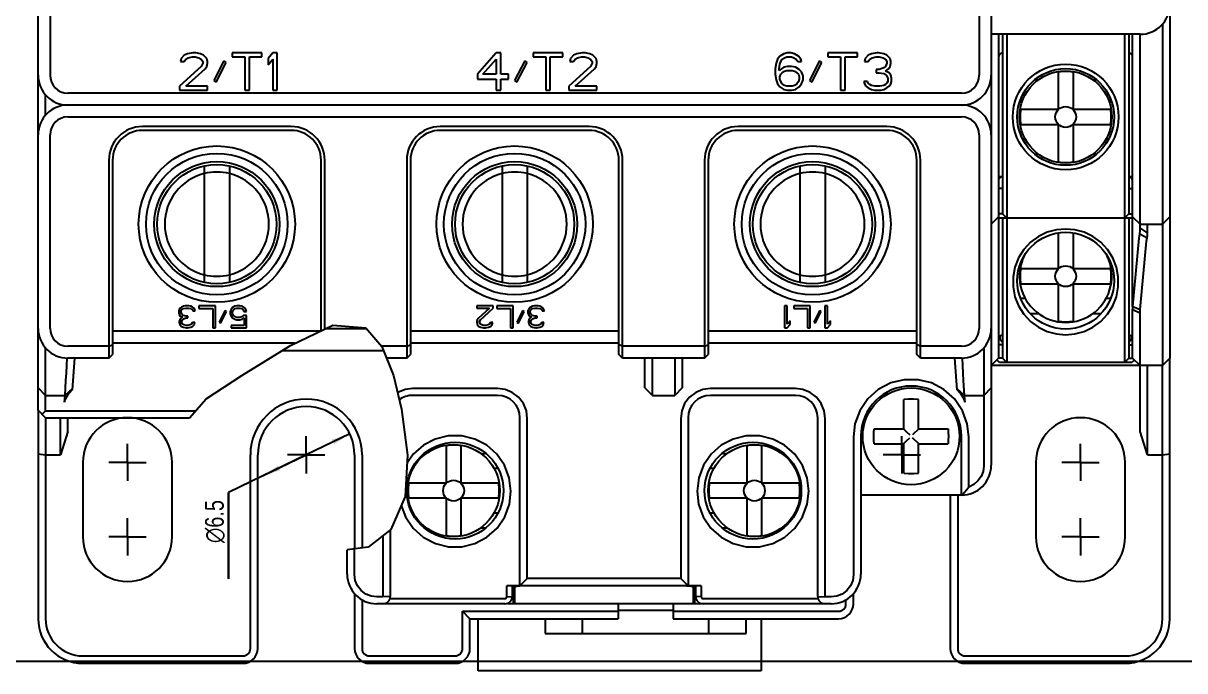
# Model space of a CAD drawing. Header units: millimetres. Extents: x 0 to 6126, y 0 to 4331.
# Drawn here: x 1871.1 to 1949.1, y 2846 to 2889.5 of the extents above; entities that cross this region are included whole.
import ezdxf

# ---------------------------------------------------------------- set-up
doc = ezdxf.new("R2010")
doc.units = ezdxf.units.MM
doc.linetypes.add('CENTER', pattern=[2, 1.25, -0.25, 0.25, -0.25])
for name, color, linetype in [('2ZTD-400-176-1_3_DXF_AXIS', 7, 'Continuous'), ('8ZTD-022-610_DXF_DIMENSION', 7, 'Continuous'), ('8ZTD-022-610DXF_CONTINUOUS_LINE', 7, 'Continuous'), ('8ZTD-024-822DXF_CONTINUOUS_LINE', 7, 'Continuous'), ('8ZTD-261-090DXF_CONTINUOUS_LINE', 7, 'Continuous'), ('8ZTD-315-116DXF_CONTINUOUS_LINE', 7, 'Continuous'), ('8ZTD-557-737DXF_CONTINUOUS_LINE', 7, 'Continuous'), ('8ZTD-571-013DXF_CONTINUOUS_LINE', 7, 'Continuous'), ('8ZTD-574-486DXF_CONTINUOUS_LINE', 7, 'Continuous'), ('8ZTD-732-447DXF_CONTINUOUS_LINE', 7, 'Continuous'), ('8ZTD-907-062DXF_CONTINUOUS_LINE', 7, 'Continuous'), ('GB848-35X19_DXF_CONTINUOUS_LINE', 7, 'Continuous'), ('NC1-35-1__DXF_CONTINUOUS_LINE', 7, 'Continuous'), ('NC1-35-2__DXF_CONTINUOUS_LINE', 7, 'Continuous')]:
    doc.layers.add(name, color=color, linetype=linetype)
doc.styles.add('TEXTSTYLE_1', font='gdt', dxfattribs={"width": 0.8})
doc.dimstyles.new('DIMSTYLE_4', dxfattribs={"dimtxt": 1.25, "dimasz": 1.25, "dimexe": 2, "dimexo": 0.2, "dimtad": 1, "dimtxsty": 'Standard', "dimblk": '_FILLED', "dimblk1": '_FILLED', "dimblk2": '_FILLED', "dimcen": 2.5, "dimclrt": 5, "dimazin": 3, "dimtp": 0.01, "dimtm": 0.01, "dimtfac": 1, "dimtmove": 0, "dimatfit": 2, "dimldrblk": '_FILLED'})

# ---------------------------------------------------------------- blocks, each defined once
blk = doc.blocks.new('*D36')
at = {"color": 0, "linetype": 'ByBlock'}
for points in [[(-511.077, 54.429), (-510.689, 53.227), (-510.374, 53.38)], [(-508.244, 48.578), (-508.631, 49.78), (-508.946, 49.627)]]:
    blk.add_solid(points, dxfattribs=at)
at = {"layer": '8ZTD-022-610_DXF_DIMENSION', "color": 2, "linetype": 'Continuous', "transparency": 16777216}
for p, q in [((-512.19, 56.728), (-517.982, 56.728)), ((-517.982, 56.728), (-512.19, 56.728)), ((-509.66, 51.503), (-512.19, 56.728)), ((-511.077, 54.429), (-509.66, 51.503)), ((-508.244, 48.578), (-509.66, 51.503))]:
    blk.add_line(p, q, dxfattribs=at)
at = {"layer": '8ZTD-022-610_DXF_DIMENSION', "color": 5, "linetype": 'Continuous', "transparency": 16777216, "insert": (-512.69, 58.29), "char_height": 1.25, "width": 4.66667, "attachment_point": 3, "line_spacing_factor": 0.9, "style": 'TEXTSTYLE_1'}
blk.add_mtext('{\\Fgdt;n}\\Ftxt;6.5', dxfattribs=at)
blk = doc.blocks.new('_FILLED')
at = {"color": 0, "linetype": 'ByBlock'}
blk.add_solid([(0, 0), (-1, 0.14), (-1, -0.14)], dxfattribs=at)
blk = doc.blocks.new('chin3')
at = {"color": 2, "linetype": 'Continuous'}
for p, q in [((-507.16, 59.345), (-505.894, 58.216)), ((-505.894, 58.216), (-504.333, 55.815)), ((-504.333, 55.815), (-502.301, 52.563)), ((-502.301, 52.563), (-500.957, 49.72)), ((-500.957, 49.72), (-501.122, 47.489)), ((-515.856, 47.333), (-516.038, 48.753)), ((-514.68, 45.824), (-515.856, 47.333)), ((-501.122, 47.489), (-502.38, 46.419)), ((-502.38, 46.419), (-504.322, 45.648)), ((-512.458, 44.863), (-514.68, 45.824)), ((-504.322, 45.648), (-506.593, 45.11)), ((-509.678, 44.707), (-512.458, 44.863)), ((-506.593, 45.11), (-509.678, 44.707))]:
    blk.add_line(p, q, dxfattribs=at)
at = {"layer": '2ZTD-400-176-1_3_DXF_AXIS', "color": 7, "linetype": 'CENTER'}
for p, q in [((-515.16, 63.503), (-515.16, 65.004)), ((-510.16, 63.503), (-510.16, 65.004)), ((-515.16, 63.503), (-516.66, 63.503)), ((-515.16, 63.503), (-515.16, 62.003)), ((-515.16, 63.503), (-513.66, 63.503)), ((-510.16, 63.503), (-511.66, 63.503)), ((-510.16, 63.503), (-510.16, 62.003)), ((-510.16, 63.503), (-508.66, 63.503)), ((-509.66, 51.503), (-509.66, 53.004)), ((-509.66, 51.503), (-511.16, 51.503)), ((-509.66, 51.503), (-509.66, 50.003)), ((-509.66, 51.503), (-508.16, 51.503)), ((-509.66, 11.503), (-509.66, 13.004)), ((-509.66, 11.503), (-511.16, 11.503)), ((-509.66, 11.503), (-509.66, 10.003)), ((-509.66, 11.503), (-508.16, 11.503)), ((-515.16, -0.497), (-515.16, 1.004)), ((-510.16, -0.497), (-510.16, 1.004)), ((-515.16, -0.497), (-516.66, -0.497)), ((-515.16, -0.497), (-515.16, -1.997)), ((-515.16, -0.497), (-513.66, -0.497)), ((-510.16, -0.497), (-511.66, -0.497)), ((-510.16, -0.497), (-510.16, -1.997)), ((-510.16, -0.497), (-508.66, -0.497))]:
    blk.add_line(p, q, dxfattribs=at)
at = {"layer": '8ZTD-022-610DXF_CONTINUOUS_LINE', "color": 7, "linetype": 'Continuous'}
for p, q in [((-506.66, 69.503), (-520.66, 69.503)), ((-509.579, 69.503), (-509.66, 69.003)), ((-507.16, 69.003), (-520.66, 69.003)), ((-509.66, 69.003), (-509.66, 68.003)), ((-508.079, 67.503), (-509.66, 68.003)), ((-509.66, 68.003), (-507.16, 68.003)), ((-508.079, 67.503), (-507.16, 67.503)), ((-523.66, 66.503), (-523.66, 55.753)), ((-523.16, 66.503), (-523.16, 55.753)), ((-510.16, 66.503), (-515.16, 66.503)), ((-515.16, 60.503), (-510.16, 60.503)), ((-522.66, 55.253), (-509.66, 55.253)), ((-522.66, 54.753), (-509.66, 54.753)), ((-502.66, 46.307), (-502.66, 53.138)), ((-501.16, 50.149), (-501.16, 47.456)), ((-518.962, 48.253), (-522.66, 48.253)), ((-519.392, 47.753), (-522.66, 47.753)), ((-509.66, 48.253), (-515.974, 48.253)), ((-509.66, 47.753), (-515.91, 47.753)), ((-523.66, 47.253), (-523.66, 41.503)), ((-523.16, 47.253), (-523.16, 41.503)), ((-522.66, 41.003), (-520.16, 41.003)), ((-520.66, 40.503), (-520.16, 41.003)), ((-520.16, 41.003), (-520.16, 30.553)), ((-522.66, 40.503), (-520.66, 40.503)), ((-520.66, 40.503), (-520.66, 30.553)), ((-519.66, 24.853), (-519.66, 37.978)), ((-518.46, 37.603), (-519.66, 37.603)), ((-519.66, 30.553), (-520.66, 30.553)), ((-520.1, 30.553), (-520.1, 26.853)), ((-520.66, 26.853), (-520.66, 15.753)), ((-519.66, 26.853), (-520.66, 26.853)), ((-520.16, 26.853), (-520.16, 15.753)), ((-519.66, 25.403), (-518.46, 25.403)), ((-519.619, 25.018), (-519.66, 25.028)), ((-519.66, 15.253), (-519.392, 15.253)), ((-519.66, 14.753), (-518.962, 14.753)), ((-512.36, 8.253), (-522.66, 8.253)), ((-523.66, 7.253), (-523.66, -3.497)), ((-523.16, 7.253), (-523.16, -3.497)), ((-512.36, 7.753), (-522.66, 7.753)), ((-510.16, 2.503), (-515.16, 2.503)), ((-515.16, -3.497), (-510.16, -3.497)), ((-509.66, -4.997), (-508.079, -4.497)), ((-508.079, -4.497), (-503.66, -4.497)), ((-509.66, -4.997), (-509.66, -5.997)), ((-509.66, -4.997), (-504.071, -4.997)), ((-504.071, -4.997), (-503.66, -4.997)), ((-520.66, -5.997), (-503.66, -5.997)), ((-509.66, -5.997), (-509.579, -6.497)), ((-520.66, -6.497), (-503.16, -6.497))]:
    blk.add_line(p, q, dxfattribs=at)
for centre, radius, start, end in [((-520.66, 66.503), 3, 90, 180), ((-520.66, 66.503), 2.5, 90, 180), ((-515.16, 63.503), 3, 90, 270), ((-510.16, 63.503), 3, 270, 90), ((-522.66, 55.753), 1, 180, 270), ((-522.66, 55.753), 0.5, 180, 270), ((-509.66, 51.503), 3.75, 270, 90), ((-509.66, 51.503), 3.25, 270, 90), ((-522.66, 47.253), 1, 90, 180), ((-522.66, 47.253), 0.5, 90, 180), ((-522.66, 41.503), 1, 180, 270), ((-522.66, 41.503), 0.5, 180, 270), ((-519.66, 15.753), 1, 180, 270), ((-519.66, 15.753), 0.5, 180, 270), ((-522.66, 7.253), 1, 90, 180), ((-522.66, 7.253), 0.5, 90, 180), ((-515.16, -0.497), 3, 90, 270), ((-510.16, -0.497), 3, 270, 90), ((-520.66, -3.497), 3, 180, 270), ((-520.66, -3.497), 2.5, 180, 270)]:
    blk.add_arc(centre, radius, start, end, dxfattribs=at)
at = {"layer": '8ZTD-024-822DXF_CONTINUOUS_LINE', "color": 7, "linetype": 'Continuous'}
for p, q in [((-507.16, 69.003), (-506.66, 69.503)), ((-506.66, 69.503), (-501.16, 69.503)), ((-505.16, 69.503), (-505.66, 69.003)), ((-488.16, 69.503), (-484.16, 69.503)), ((-507.16, 69.003), (-507.16, 59.345)), ((-506.704, 69.003), (-506.932, 69.232)), ((-506.704, 69.003), (-506.704, 58.938)), ((-506.704, 69.003), (-505.976, 69.003)), ((-505.976, 69.003), (-504.658, 69.003)), ((-505.66, 69.003), (-505.66, 67.705)), ((-503.66, 69.003), (-502.471, 69.003)), ((-486.85, 69.003), (-485.471, 69.003)), ((-505.66, 67.705), (-506.117, 67.765)), ((-505.193, 67.206), (-505.66, 67.705)), ((-504.659, 67.654), (-505.66, 67.705)), ((-505.289, 67.212), (-505.467, 67.374)), ((-503.16, 67.07), (-505.289, 67.212)), ((-503.156, 67.571), (-503.66, 67.605)), ((-517.66, 48.753), (-516.038, 48.753)), ((-517.704, 48.253), (-515.974, 48.253)), ((-519.66, 38.153), (-519.66, 46.753)), ((-519.204, 46.353), (-519.204, 46.753)), ((-519.16, 45.853), (-519.204, 46.353)), ((-515.093, 46.353), (-519.204, 46.353)), ((-519.312, 45.877), (-519.312, 38.153)), ((-505.66, 38.653), (-505.66, 44.353)), ((-505.204, 38.653), (-505.204, 44.353)), ((-519.194, 38.035), (-519.16, 37.653)), ((-519.194, 38.035), (-518.46, 38.035)), ((-519.16, 37.653), (-518.46, 37.653)), ((-518.46, 24.971), (-518.46, 38.035)), ((-518.46, 37.152), (-517.962, 36.653)), ((-517.962, 26.353), (-517.962, 36.653)), ((-517.962, 36.653), (-507.204, 36.653)), ((-505.16, 28.753), (-505.66, 28.253)), ((-505.66, 28.253), (-505.66, 26.753)), ((-505.66, 28.253), (-504.658, 28.253)), ((-505.16, 28.753), (-503.16, 28.753)), ((-503.66, 28.253), (-503.16, 28.253)), ((-505.16, 26.253), (-505.66, 26.753)), ((-504.658, 26.753), (-505.66, 26.753)), ((-503.16, 26.753), (-503.66, 26.753)), ((-517.962, 26.353), (-518.462, 25.853)), ((-507.204, 26.353), (-517.962, 26.353)), ((-507.16, 25.853), (-509.985, 25.855)), ((-503.16, 26.253), (-505.16, 26.253)), ((-519.194, 24.971), (-519.16, 25.353)), ((-518.46, 24.971), (-519.194, 24.971)), ((-518.46, 25.353), (-519.16, 25.353)), ((-519.66, 16.253), (-519.66, 24.853)), ((-519.312, 24.853), (-519.312, 17.13)), ((-505.66, 18.653), (-505.66, 24.353)), ((-505.204, 18.653), (-505.204, 24.353)), ((-519.16, 17.153), (-519.204, 16.653)), ((-519.204, 16.253), (-519.204, 16.653)), ((-519.204, 16.653), (-507.204, 16.653)), ((-508.454, 14.753), (-517.704, 14.753)), ((-508.41, 14.253), (-517.66, 14.253)), ((-512.36, 7.503), (-512.36, 14.253)), ((-505.193, 7.801), (-505.66, 7.302)), ((-505.289, 7.795), (-503.16, 7.937)), ((-512.36, 7.503), (-508.41, 7.503)), ((-506.117, 7.241), (-505.66, 7.302)), ((-505.66, 7.302), (-504.659, 7.352)), ((-505.66, 7.302), (-505.66, 6.003)), ((-505.465, 7.635), (-505.289, 7.795)), ((-503.66, 7.402), (-503.156, 7.436)), ((-511.818, 7.003), (-508.454, 7.003)), ((-504.658, 6.003), (-510.404, 6.003)), ((-501.16, 5.503), (-510.36, 5.503)), ((-505.16, 5.503), (-505.66, 6.003)), ((-502.471, 6.003), (-503.66, 6.003)), ((-503.16, 5.003), (-503.66, 5.503)), ((-503.66, -5.997), (-503.66, 5.503)), ((-493.66, 5.003), (-494.16, 5.503)), ((-484.16, 5.503), (-488.16, 5.503)), ((-493.71, 5.003), (-503.16, 5.003)), ((-501.66, 5.003), (-501.66, 4.903)), ((-481.41, 5.003), (-493.66, 5.003)), ((-490.96, 5.003), (-490.96, 4.803)), ((-501.66, -3.897), (-501.66, -3.997)), ((-490.96, -3.797), (-490.96, -3.997)), ((-503.16, -3.997), (-503.66, -4.497)), ((-503.16, -3.997), (-499.902, -3.997)), ((-502.977, -4.497), (-500.113, -4.497)), ((-499.902, -3.997), (-500.113, -4.497)), ((-499.691, -4.016), (-499.903, -4.506)), ((-499.903, -4.506), (-495.315, -4.934)), ((-499.691, -3.997), (-493.71, -3.997)), ((-499.691, -4.016), (-495.104, -4.444)), ((-494.803, -4.477), (-495.074, -4.967)), ((-494.43, -4.497), (-494.776, -4.997)), ((-494.431, -4.497), (-493.158, -4.497)), ((-493.66, -3.997), (-494.16, -4.497)), ((-494.16, -4.497), (-494.16, -5.997)), ((-493.66, -3.997), (-481.41, -3.997)), ((-492.16, -4.497), (-481.41, -4.497)), ((-503.16, -6.497), (-503.66, -5.997)), ((-493.66, -6.497), (-494.16, -5.997)), ((-480.721, -5.997), (-492.16, -5.997)), ((-479.41, -6.497), (-503.16, -6.497))]:
    blk.add_line(p, q, dxfattribs=at)
for points in [[(-504.658, 69.003), (-504.175, 69.003), (-503.66, 69.003)], [(-505.796, 67.631), (-505.955, 67.719), (-506.117, 67.765)], [(-505.467, 67.374), (-505.634, 67.514), (-505.796, 67.631)], [(-503.66, 67.605), (-504.175, 67.63), (-504.659, 67.654)], [(-519.204, 46.753), (-519.154, 47.137), (-519.005, 47.5), (-518.765, 47.813), (-518.452, 48.053), (-518.089, 48.203), (-517.704, 48.253)], [(-514.705, 45.855), (-515.16, 45.855), (-519.16, 45.853)], [(-505.204, 44.353), (-505.269, 44.859), (-505.466, 45.343), (-505.488, 45.372)], [(-513.053, 45.12), (-513.811, 44.842), (-514.573, 44.326), (-515.188, 43.637), (-515.612, 42.829), (-515.827, 41.952), (-515.827, 41.053), (-515.611, 40.177), (-515.187, 39.369), (-514.572, 38.68), (-513.809, 38.164), (-512.963, 37.853), (-512.104, 37.753)], [(-512.104, 37.753), (-511.208, 37.862), (-510.359, 38.184), (-509.612, 38.701), (-509.013, 39.379), (-508.595, 40.179), (-508.381, 41.056), (-508.381, 41.958), (-508.598, 42.833), (-509.017, 43.632), (-509.616, 44.31), (-510.238, 44.739)], [(-507.204, 36.653), (-506.695, 36.719), (-506.209, 36.918), (-505.787, 37.241), (-505.466, 37.664), (-505.269, 38.148), (-505.204, 38.653)], [(-519.312, 38.153), (-519.306, 38.117), (-519.289, 38.084), (-519.263, 38.058), (-519.23, 38.041), (-519.194, 38.035)], [(-518.46, 37.152), (-510.927, 37.152), (-507.16, 37.153)], [(-504.658, 28.253), (-504.175, 28.253), (-503.66, 28.253)], [(-503.66, 26.753), (-504.175, 26.754), (-504.658, 26.753)], [(-509.985, 25.855), (-515.636, 25.855), (-518.46, 25.853)], [(-505.204, 24.353), (-505.269, 24.859), (-505.466, 25.343), (-505.787, 25.765), (-506.209, 26.088), (-506.695, 26.288), (-507.204, 26.353)], [(-519.194, 24.971), (-519.23, 24.966), (-519.263, 24.949), (-519.289, 24.923), (-519.306, 24.89), (-519.312, 24.853)], [(-512.104, 25.253), (-512.964, 25.153), (-513.811, 24.842), (-514.573, 24.326), (-515.188, 23.637), (-515.612, 22.829), (-515.827, 21.952), (-515.827, 21.053), (-515.611, 20.177), (-515.187, 19.369), (-514.572, 18.68), (-513.809, 18.164), (-512.963, 17.853), (-512.104, 17.753)], [(-512.104, 17.753), (-511.209, 17.862), (-510.363, 18.182), (-509.616, 18.697), (-509.017, 19.375), (-508.597, 20.174), (-508.381, 21.049), (-508.381, 21.951), (-508.595, 22.827), (-509.013, 23.627), (-509.612, 24.306), (-510.359, 24.823), (-511.208, 25.145), (-512.104, 25.253)], [(-507.204, 16.653), (-506.695, 16.719), (-506.209, 16.918), (-505.787, 17.241), (-505.466, 17.664), (-505.269, 18.148), (-505.204, 18.653)], [(-519.16, 17.153), (-515.16, 17.152), (-511.16, 17.152), (-507.16, 17.153)], [(-517.704, 14.753), (-518.089, 14.804), (-518.452, 14.953), (-518.765, 15.194), (-519.005, 15.507), (-519.154, 15.87), (-519.204, 16.253)], [(-508.454, 7.003), (-507.565, 7.107), (-506.69, 7.428), (-505.903, 7.962), (-505.267, 8.674), (-504.829, 9.509), (-504.607, 10.414), (-504.607, 11.344), (-504.83, 12.25), (-505.268, 13.085), (-505.904, 13.796), (-506.692, 14.33), (-507.566, 14.65), (-508.454, 14.753)], [(-511.818, 7.003), (-512, 7.141), (-512.181, 7.293), (-512.36, 7.459)], [(-506.117, 7.241), (-505.955, 7.288), (-505.795, 7.376)], [(-505.795, 7.376), (-505.632, 7.494), (-505.465, 7.635)], [(-504.659, 7.352), (-504.175, 7.376), (-503.66, 7.402)], [(-510.404, 6.003), (-510.766, 6.048), (-511.11, 6.18), (-511.412, 6.393), (-511.653, 6.674), (-511.818, 7.003)], [(-503.66, 6.003), (-504.175, 6.004), (-504.658, 6.003)], [(-503.66, -4.497), (-503.582, -4.497), (-503.348, -4.497), (-502.977, -4.497)], [(-500.113, -4.497), (-500.007, -4.499), (-499.903, -4.506)], [(-499.902, -3.997), (-499.796, -4.001), (-499.691, -4.016)], [(-495.104, -4.444), (-494.95, -4.459), (-494.803, -4.477)], [(-494.803, -4.477), (-494.607, -4.491), (-494.431, -4.497)], [(-493.158, -4.497), (-492.675, -4.497), (-492.16, -4.497)], [(-495.315, -4.934), (-495.192, -4.95), (-495.074, -4.967)], [(-495.074, -4.967), (-494.917, -4.988), (-494.776, -4.997)], [(-494.776, -4.997), (-494.441, -4.996), (-494.16, -4.997)], [(-495.315, -5.997), (-502.977, -5.996), (-503.348, -5.997), (-503.582, -5.996), (-503.66, -5.997)], [(-494.237, -5.997), (-494.854, -5.997), (-495.315, -5.997)], [(-493.158, -5.997), (-493.894, -5.996), (-494.237, -5.997)], [(-492.16, -5.997), (-492.675, -5.996), (-493.158, -5.997)]]:
    blk.add_lwpolyline(points, dxfattribs=at)
for centre in [(-512.06, 41.503), (-512.06, 21.503)]:
    blk.add_circle(centre, 3.25, dxfattribs=at)
for centre, radius, start, end in [((-517.66, 46.753), 2, 90, 180), ((-519.16, 46.353), 0.5, 180, 270), ((-507.16, 44.353), 1.5, 0, 37.14449), ((-507.16, 38.653), 1.5, 270, 360), ((-519.16, 38.153), 0.5, 180, 270), ((-507.16, 24.353), 1.5, 0, 90), ((-519.16, 24.853), 0.5, 90, 180), ((-507.16, 18.653), 1.5, 270, 360), ((-519.16, 16.653), 0.5, 90, 180), ((-517.66, 16.253), 2, 180, 270), ((-508.41, 10.878), 3.375, 270, 90), ((-510.36, 7.503), 2, 180, 270), ((-501.16, 5.003), 0.5, 180, 210.63635), ((-491.26, 4.703), 0.3, 9.79921, 67.50002), ((-490.66, 4.803), 0.3, 180, 189.79516), ((-482.96, 4.703), 0.3, 9.79921, 90), ((-501.16, -3.997), 0.5, 149.36365, 180), ((-491.26, -3.697), 0.3, 292.5, 350.20078), ((-490.66, -3.797), 0.3, 170.20484, 180), ((-482.96, -3.697), 0.3, 270, 350.20078)]:
    blk.add_arc(centre, radius, start, end, dxfattribs=at)
at = {"layer": '8ZTD-261-090DXF_CONTINUOUS_LINE', "color": 7, "linetype": 'Continuous'}
for p, q in [((-524.16, 20.953), (-524.16, 39.953)), ((-524.16, 39.953), (-520.66, 39.953)), ((-521.66, 35.453), (-521.66, 21.953)), ((-520.66, 35.453), (-521.66, 35.453)), ((-521.66, 32.953), (-520.66, 32.953)), ((-521.66, 24.453), (-520.66, 24.453)), ((-521.66, 21.953), (-520.66, 21.953)), ((-520.66, 20.953), (-524.16, 20.953))]:
    blk.add_line(p, q, dxfattribs=at)
at = {"layer": '8ZTD-315-116DXF_CONTINUOUS_LINE', "color": 7, "linetype": 'Continuous'}
for p, q in [((-484.16, 69.503), (-436.16, 69.503)), ((-436.16, 68.703), (-484.16, 68.703)), ((-486.16, 7.503), (-486.16, 67.503)), ((-485.36, 7.503), (-485.36, 67.503)), ((-485.16, 60.003), (-485.16, 58.128)), ((-484.894, 60.003), (-485.16, 60.003)), ((-483.564, 58.545), (-484.894, 60.003)), ((-484.894, 58.128), (-484.894, 59.587)), ((-484.894, 59.587), (-483.724, 58.285)), ((-483.245, 59.951), (-483.245, 59.691)), ((-483.033, 59.899), (-483.245, 59.951)), ((-483.245, 59.691), (-483.086, 59.587)), ((-483.086, 59.587), (-482.979, 59.431)), ((-482.82, 59.691), (-483.033, 59.899)), ((-482.979, 59.431), (-482.926, 59.17)), ((-482.713, 59.483), (-482.82, 59.691)), ((-482.66, 59.118), (-482.713, 59.483)), ((-483.352, 58.441), (-483.564, 58.545)), ((-483.086, 58.545), (-483.245, 58.441)), ((-482.979, 58.701), (-483.086, 58.545)), ((-482.926, 58.962), (-482.979, 58.701)), ((-482.926, 59.17), (-482.926, 58.962)), ((-482.82, 58.389), (-482.713, 58.597)), ((-482.713, 58.597), (-482.66, 58.91)), ((-482.66, 58.91), (-482.66, 59.118)), ((-485.16, 58.128), (-484.894, 58.128)), ((-483.724, 58.285), (-483.564, 58.181)), ((-483.564, 58.181), (-483.352, 58.128)), ((-483.245, 58.441), (-483.352, 58.441)), ((-483.352, 58.128), (-483.245, 58.128)), ((-483.245, 58.128), (-483.033, 58.181)), ((-483.033, 58.181), (-482.82, 58.389)), ((-484.522, 57.712), (-484.628, 57.556)), ((-484.628, 57.556), (-483.299, 56.878)), ((-483.192, 57.035), (-484.522, 57.712)), ((-483.299, 56.878), (-483.192, 57.035)), ((-482.926, 56.462), (-482.926, 55.628)), ((-482.66, 56.462), (-482.926, 56.462)), ((-482.66, 54.483), (-482.66, 56.462)), ((-485.16, 55.628), (-485.16, 55.316)), ((-482.926, 55.628), (-485.16, 55.628)), ((-485.16, 55.316), (-482.926, 55.316)), ((-482.926, 55.316), (-482.926, 54.483)), ((-483.458, 54.066), (-483.086, 53.753)), ((-483.033, 54.066), (-483.458, 54.066)), ((-482.66, 53.753), (-483.033, 54.066)), ((-482.926, 54.483), (-482.66, 54.483)), ((-485.16, 53.753), (-485.16, 53.441)), ((-483.086, 53.753), (-485.16, 53.753)), ((-485.16, 53.441), (-482.66, 53.441)), ((-482.66, 53.441), (-482.66, 53.753)), ((-484.416, 40.003), (-484.416, 38.753)), ((-484.096, 40.003), (-484.416, 40.003)), ((-482.66, 38.753), (-484.096, 40.003)), ((-484.096, 38.753), (-484.096, 39.639)), ((-484.096, 39.639), (-483.086, 38.753)), ((-485.16, 38.753), (-485.16, 38.441)), ((-484.416, 38.753), (-485.16, 38.753)), ((-485.16, 38.441), (-484.416, 38.441)), ((-484.416, 38.441), (-484.416, 37.92)), ((-483.086, 38.753), (-484.096, 38.753)), ((-484.096, 37.92), (-484.096, 38.441)), ((-484.096, 38.441), (-482.66, 38.441)), ((-482.66, 38.441), (-482.66, 38.753)), ((-484.522, 37.503), (-484.628, 37.347)), ((-483.192, 36.826), (-484.522, 37.503)), ((-484.416, 37.92), (-484.096, 37.92)), ((-484.628, 37.347), (-483.299, 36.67)), ((-483.299, 36.67), (-483.192, 36.826)), ((-482.926, 36.253), (-482.926, 35.42)), ((-482.66, 36.253), (-482.926, 36.253)), ((-482.66, 34.274), (-482.66, 36.253)), ((-485.16, 35.42), (-485.16, 35.108)), ((-482.926, 35.42), (-485.16, 35.42)), ((-485.16, 35.108), (-482.926, 35.108)), ((-482.926, 35.108), (-482.926, 34.274)), ((-485.16, 33.858), (-485.16, 31.983)), ((-484.894, 33.858), (-485.16, 33.858)), ((-483.564, 32.399), (-484.894, 33.858)), ((-483.245, 33.806), (-483.245, 33.545)), ((-483.033, 33.753), (-483.245, 33.806)), ((-483.245, 33.545), (-483.086, 33.441)), ((-482.82, 33.545), (-483.033, 33.753)), ((-482.926, 34.274), (-482.66, 34.274)), ((-482.713, 33.337), (-482.82, 33.545)), ((-484.894, 31.983), (-484.894, 33.441)), ((-484.894, 33.441), (-483.724, 32.139)), ((-483.086, 33.441), (-482.979, 33.285)), ((-482.979, 33.285), (-482.926, 33.024)), ((-482.926, 32.816), (-482.979, 32.556)), ((-482.926, 33.024), (-482.926, 32.816)), ((-482.66, 32.972), (-482.713, 33.337)), ((-482.713, 32.451), (-482.66, 32.764)), ((-482.66, 32.764), (-482.66, 32.972)), ((-485.16, 31.983), (-484.894, 31.983)), ((-483.724, 32.139), (-483.564, 32.035)), ((-483.352, 32.295), (-483.564, 32.399)), ((-483.564, 32.035), (-483.352, 31.983)), ((-483.245, 32.295), (-483.352, 32.295)), ((-483.352, 31.983), (-483.245, 31.983)), ((-483.086, 32.399), (-483.245, 32.295)), ((-483.245, 31.983), (-483.033, 32.035)), ((-482.979, 32.556), (-483.086, 32.399)), ((-483.033, 32.035), (-482.82, 32.243)), ((-482.82, 32.243), (-482.713, 32.451)), ((-484.947, 19.691), (-485.107, 19.431)), ((-484.735, 19.847), (-484.947, 19.691)), ((-484.841, 19.378), (-484.735, 19.535)), ((-484.469, 19.951), (-484.735, 19.847)), ((-484.735, 19.535), (-484.575, 19.639)), ((-484.575, 19.639), (-484.416, 19.691)), ((-484.096, 20.003), (-484.469, 19.951)), ((-484.416, 19.691), (-484.256, 19.691)), ((-484.256, 19.691), (-484.096, 19.639)), ((-483.724, 20.003), (-484.096, 20.003)), ((-484.096, 19.639), (-483.99, 19.535)), ((-483.99, 19.535), (-483.884, 19.378)), ((-483.618, 19.431), (-483.83, 19.743)), ((-483.83, 19.743), (-483.724, 19.743)), ((-483.352, 19.951), (-483.724, 20.003)), ((-483.724, 19.743), (-483.405, 19.691)), ((-483.405, 19.691), (-483.245, 19.639)), ((-483.086, 19.847), (-483.352, 19.951)), ((-483.245, 19.639), (-483.086, 19.535)), ((-482.873, 19.691), (-483.086, 19.847)), ((-483.086, 19.535), (-482.979, 19.378)), ((-482.713, 19.431), (-482.873, 19.691)), ((-485.107, 19.431), (-485.16, 19.17)), ((-485.16, 19.17), (-485.16, 18.91)), ((-485.16, 18.91), (-485.107, 18.649)), ((-484.894, 19.222), (-484.841, 19.378)), ((-484.894, 18.858), (-484.894, 19.222)), ((-484.841, 18.701), (-484.894, 18.858)), ((-483.884, 19.378), (-483.83, 19.222)), ((-483.83, 18.858), (-483.884, 18.701)), ((-483.83, 19.222), (-483.83, 18.858)), ((-483.564, 19.17), (-483.618, 19.431)), ((-483.618, 18.649), (-483.564, 18.91)), ((-483.564, 18.91), (-483.564, 19.17)), ((-482.979, 18.753), (-483.086, 18.597)), ((-482.979, 19.378), (-482.926, 19.222)), ((-482.926, 18.91), (-482.979, 18.753)), ((-482.926, 19.222), (-482.926, 18.91)), ((-482.66, 19.17), (-482.713, 19.431)), ((-482.713, 18.701), (-482.66, 18.962)), ((-482.66, 18.962), (-482.66, 19.17)), ((-485.107, 18.649), (-484.947, 18.389)), ((-484.947, 18.389), (-484.735, 18.233)), ((-484.735, 18.545), (-484.841, 18.701)), ((-484.575, 18.441), (-484.735, 18.545)), ((-484.735, 18.233), (-484.469, 18.128)), ((-484.416, 18.389), (-484.575, 18.441)), ((-484.469, 18.128), (-484.203, 18.128)), ((-484.256, 18.389), (-484.416, 18.389)), ((-484.096, 18.441), (-484.256, 18.389)), ((-484.203, 18.128), (-483.937, 18.233)), ((-483.99, 18.545), (-484.096, 18.441)), ((-483.884, 18.701), (-483.99, 18.545)), ((-483.937, 18.233), (-483.777, 18.389)), ((-483.777, 18.389), (-483.618, 18.649)), ((-483.086, 18.597), (-483.245, 18.493)), ((-483.245, 18.493), (-483.245, 18.233)), ((-483.245, 18.233), (-483.086, 18.285)), ((-483.086, 18.285), (-482.873, 18.441)), ((-482.873, 18.441), (-482.713, 18.701)), ((-484.522, 17.712), (-484.628, 17.556)), ((-484.628, 17.556), (-483.299, 16.878)), ((-483.192, 17.035), (-484.522, 17.712)), ((-483.299, 16.878), (-483.192, 17.035)), ((-482.926, 16.462), (-482.926, 15.628)), ((-482.66, 16.462), (-482.926, 16.462)), ((-482.66, 14.483), (-482.66, 16.462)), ((-485.16, 15.628), (-485.16, 15.316)), ((-482.926, 15.628), (-485.16, 15.628)), ((-485.16, 15.316), (-482.926, 15.316)), ((-482.926, 15.316), (-482.926, 14.483)), ((-484.575, 14.066), (-484.735, 14.014)), ((-484.575, 13.806), (-484.575, 14.066)), ((-482.926, 14.483), (-482.66, 14.483)), ((-485.107, 13.545), (-485.16, 13.337)), ((-485.16, 13.337), (-485.16, 12.92)), ((-485.001, 13.753), (-485.107, 13.545)), ((-484.894, 13.91), (-485.001, 13.753)), ((-484.735, 14.014), (-484.894, 13.91)), ((-484.894, 13.285), (-484.841, 13.545)), ((-484.894, 12.972), (-484.894, 13.285)), ((-484.841, 13.545), (-484.788, 13.649)), ((-484.788, 13.649), (-484.682, 13.753)), ((-484.682, 13.753), (-484.575, 13.806)), ((-483.245, 14.014), (-483.245, 13.753)), ((-483.033, 13.962), (-483.245, 14.014)), ((-483.245, 13.753), (-483.086, 13.649)), ((-483.086, 13.649), (-482.979, 13.493)), ((-482.82, 13.753), (-483.033, 13.962)), ((-482.979, 13.493), (-482.926, 13.233)), ((-482.713, 13.545), (-482.82, 13.753)), ((-482.66, 13.181), (-482.713, 13.545)), ((-485.16, 12.92), (-485.107, 12.712)), ((-485.107, 12.712), (-485.001, 12.503)), ((-485.001, 12.503), (-484.894, 12.347)), ((-484.841, 12.712), (-484.894, 12.972)), ((-484.788, 12.608), (-484.841, 12.712)), ((-484.682, 12.503), (-484.788, 12.608)), ((-484.575, 12.451), (-484.682, 12.503)), ((-484.15, 12.556), (-484.362, 12.451)), ((-484.043, 12.712), (-484.15, 12.556)), ((-483.99, 13.024), (-484.043, 12.712)), ((-483.99, 13.233), (-483.99, 13.024)), ((-483.777, 13.233), (-483.99, 13.233)), ((-483.99, 12.347), (-483.884, 12.608)), ((-483.884, 12.608), (-483.724, 12.399)), ((-483.777, 13.024), (-483.777, 13.233)), ((-483.671, 12.712), (-483.777, 13.024)), ((-483.564, 12.608), (-483.671, 12.712)), ((-483.352, 12.503), (-483.564, 12.608)), ((-483.245, 12.503), (-483.352, 12.503)), ((-483.086, 12.608), (-483.245, 12.503)), ((-482.979, 12.764), (-483.086, 12.608)), ((-483.033, 12.295), (-482.82, 12.503)), ((-482.926, 13.024), (-482.979, 12.764)), ((-482.926, 13.233), (-482.926, 13.024)), ((-482.82, 12.503), (-482.713, 12.712)), ((-482.713, 12.712), (-482.66, 13.076)), ((-482.66, 13.076), (-482.66, 13.181)), ((-484.894, 12.347), (-484.735, 12.243)), ((-484.735, 12.243), (-484.575, 12.191)), ((-484.362, 12.451), (-484.575, 12.451)), ((-484.575, 12.191), (-484.362, 12.191)), ((-484.362, 12.191), (-484.15, 12.243)), ((-484.15, 12.243), (-483.99, 12.347)), ((-483.724, 12.399), (-483.564, 12.295)), ((-483.564, 12.295), (-483.352, 12.243)), ((-483.352, 12.243), (-483.245, 12.243)), ((-483.245, 12.243), (-483.033, 12.295)), ((-436.16, 6.303), (-484.16, 6.303)), ((-436.16, 5.503), (-484.16, 5.503)), ((-481.41, -4.497), (-481.41, 5.503)), ((-503.46, 4.953), (-503.285, 5.128)), ((-503.46, -3.947), (-503.46, 4.953)), ((-503.46, 4.453), (-503.16, 4.753)), ((-503.16, 4.753), (-503.46, 4.453)), ((-503.16, 4.753), (-503.16, 5.003)), ((-493.76, 4.753), (-503.16, 4.753)), ((-502.26, 4.753), (-502.26, 5.003)), ((-493.76, 4.953), (-493.685, 5.028)), ((-493.76, -3.947), (-493.76, 4.953)), ((-493.76, 4.453), (-493.46, 4.753)), ((-493.46, 4.753), (-493.76, 4.453)), ((-493.46, 4.769), (-493.46, 5.003)), ((-481.41, 4.753), (-493.46, 4.753)), ((-491.76, 4.753), (-491.76, 4.953)), ((-481.41, 4.453), (-503.46, 4.453)), ((-503.16, -3.747), (-503.46, -3.447)), ((-493.983, -3.447), (-503.46, -3.447)), ((-503.16, -3.747), (-503.16, -3.997)), ((-493.76, -3.747), (-503.16, -3.747)), ((-502.26, -3.747), (-502.26, -3.997)), ((-493.799, -3.447), (-493.983, -3.447)), ((-493.613, -3.447), (-493.799, -3.447)), ((-493.46, -3.747), (-493.76, -3.447)), ((-481.41, -3.447), (-493.613, -3.447)), ((-481.41, -3.747), (-493.46, -3.747)), ((-493.46, -3.762), (-493.46, -3.997)), ((-491.76, -3.747), (-491.76, -3.947)), ((-503.285, -4.122), (-503.46, -3.947)), ((-493.685, -4.022), (-493.76, -3.947))]:
    blk.add_line(p, q, dxfattribs=at)
for points in [[(-493.46, 4.753), (-493.46, 4.757), (-493.46, 4.769)], [(-494.488, 0.503), (-494.542, 1.121), (-494.71, 1.738), (-494.992, 2.327), (-495.382, 2.859), (-495.864, 3.31), (-496.422, 3.664), (-497.041, 3.911), (-497.701, 4.037), (-498.375, 4.037), (-499.034, 3.911), (-499.654, 3.664), (-500.212, 3.31), (-500.693, 2.859), (-501.083, 2.327), (-501.366, 1.738), (-501.534, 1.121), (-501.588, 0.503)], [(-501.588, 0.503), (-501.534, -0.114), (-501.366, -0.731), (-501.084, -1.32), (-500.694, -1.852), (-500.212, -2.303), (-499.654, -2.657), (-499.035, -2.904), (-498.375, -3.031), (-497.701, -3.031), (-497.041, -2.904), (-496.422, -2.658), (-495.864, -2.303), (-495.382, -1.853), (-494.992, -1.321), (-494.71, -0.732), (-494.542, -0.114), (-494.488, 0.503)], [(-493.46, -3.747), (-493.46, -3.75), (-493.46, -3.762)]]:
    blk.add_lwpolyline(points, dxfattribs=at)
for centre, radius in [((-486.96, 0.503), 3.55), ((-497.96, 0.503), 3.25), ((-486.96, 0.503), 3.25)]:
    blk.add_circle(centre, radius, dxfattribs=at)
for centre, radius, start, end in [((-484.16, 67.503), 2, 90, 180), ((-484.16, 67.503), 1.2, 90, 180), ((-484.16, 7.503), 2, 180, 270), ((-484.16, 7.503), 1.2, 180, 270), ((-492.06, 4.953), 0.3, 0, 9.70816), ((-492.06, -3.947), 0.3, 350.29184, 360), ((-479.41, -4.497), 2, 180, 270)]:
    blk.add_arc(centre, radius, start, end, dxfattribs=at)
at = {"layer": '8ZTD-557-737DXF_CONTINUOUS_LINE', "color": 7, "linetype": 'Continuous'}
for p, q in [((-501.86, 4.903), (-501.649, 4.903)), ((-501.64, -3.897), (-501.86, -3.897))]:
    blk.add_line(p, q, dxfattribs=at)
for centre, start, end in [((-501.86, 4.703), 90, 165.43444), ((-501.86, -3.697), 194.56556, 270)]:
    blk.add_arc(centre, 0.2, start, end, dxfattribs=at)
at = {"layer": '8ZTD-571-013DXF_CONTINUOUS_LINE', "color": 7, "linetype": 'Continuous'}
for p, q in [((-501.16, 69.503), (-488.16, 69.503)), ((-501.16, 68.703), (-488.16, 68.703)), ((-503.16, 64.753), (-503.16, 67.503)), ((-502.36, 64.753), (-502.36, 67.503)), ((-486.96, 67.503), (-486.96, 7.503)), ((-503.16, 64.753), (-502.91, 64.503)), ((-489.86, 64.753), (-503.16, 64.753)), ((-502.36, 64.753), (-502.257, 64.503)), ((-489.86, 64.503), (-502.91, 64.503)), ((-502.16, 52.265), (-502.16, 64.503)), ((-501.36, 50.572), (-501.36, 64.503)), ((-487.86, 52.503), (-487.86, 62.503)), ((-487.61, 52.503), (-487.61, 62.503)), ((-501.088, 59.747), (-501.119, 59.532)), ((-501.119, 59.532), (-501.119, 59.47)), ((-501.119, 59.47), (-501.088, 59.255)), ((-501.025, 59.87), (-501.088, 59.747)), ((-500.899, 59.993), (-501.025, 59.87)), ((-500.962, 59.562), (-500.931, 59.716)), ((-500.962, 59.439), (-500.962, 59.562)), ((-500.931, 59.286), (-500.962, 59.439)), ((-500.931, 59.716), (-500.868, 59.808)), ((-500.868, 59.193), (-500.931, 59.286)), ((-500.774, 60.024), (-500.899, 59.993)), ((-500.868, 59.808), (-500.774, 59.87)), ((-500.711, 60.024), (-500.774, 60.024)), ((-500.774, 59.87), (-500.711, 59.87)), ((-500.585, 59.993), (-500.711, 60.024)), ((-500.711, 59.87), (-500.585, 59.808)), ((-500.491, 59.931), (-500.585, 59.993)), ((-500.585, 59.808), (-500.523, 59.747)), ((-500.523, 59.747), (-500.46, 59.562)), ((-500.397, 59.808), (-500.491, 59.931)), ((-500.46, 59.562), (-500.46, 59.439)), ((-500.46, 59.439), (-500.334, 59.439)), ((-500.334, 59.962), (-500.397, 59.808)), ((-500.24, 60.024), (-500.334, 59.962)), ((-500.334, 59.562), (-500.303, 59.747)), ((-500.334, 59.439), (-500.334, 59.562)), ((-500.303, 59.747), (-500.24, 59.839)), ((-500.114, 60.054), (-500.24, 60.024)), ((-500.24, 59.839), (-500.114, 59.901)), ((-499.989, 60.054), (-500.114, 60.054)), ((-500.114, 59.901), (-499.989, 59.901)), ((-499.894, 60.024), (-499.989, 60.054)), ((-499.989, 59.901), (-499.926, 59.87)), ((-499.926, 59.87), (-499.863, 59.808)), ((-499.8, 59.962), (-499.894, 60.024)), ((-499.863, 59.808), (-499.832, 59.747)), ((-499.832, 59.747), (-499.8, 59.593)), ((-499.8, 59.409), (-499.832, 59.255)), ((-499.737, 59.87), (-499.8, 59.962)), ((-499.8, 59.593), (-499.8, 59.409)), ((-499.675, 59.747), (-499.737, 59.87)), ((-499.643, 59.624), (-499.675, 59.747)), ((-499.675, 59.255), (-499.643, 59.378)), ((-499.643, 59.378), (-499.643, 59.624)), ((-501.088, 59.255), (-501.025, 59.132)), ((-501.025, 59.132), (-500.899, 59.009)), ((-500.899, 59.009), (-500.774, 58.978)), ((-500.774, 59.132), (-500.868, 59.193)), ((-500.774, 58.978), (-500.774, 59.132)), ((-499.926, 59.132), (-499.989, 59.101)), ((-499.989, 59.101), (-499.989, 58.947)), ((-499.989, 58.947), (-499.894, 58.978)), ((-499.863, 59.193), (-499.926, 59.132)), ((-499.894, 58.978), (-499.8, 59.04)), ((-499.832, 59.255), (-499.863, 59.193)), ((-499.832, 58.701), (-499.832, 57.779)), ((-499.643, 58.701), (-499.832, 58.701)), ((-499.8, 59.04), (-499.737, 59.132)), ((-499.737, 59.132), (-499.675, 59.255)), ((-499.643, 57.594), (-499.643, 58.701)), ((-501.119, 57.779), (-501.119, 57.594)), ((-499.832, 57.779), (-501.119, 57.779)), ((-501.119, 57.594), (-499.643, 57.594)), ((-500.742, 57.348), (-500.805, 57.256)), ((-500.805, 57.256), (-500.02, 56.856)), ((-499.957, 56.949), (-500.742, 57.348)), ((-500.02, 56.856), (-499.957, 56.949)), ((-501.119, 56.549), (-501.119, 55.503)), ((-500.962, 56.549), (-501.119, 56.549)), ((-500.962, 55.657), (-500.962, 56.549)), ((-500.554, 56.303), (-500.585, 56.149)), ((-500.46, 56.457), (-500.554, 56.303)), ((-500.334, 56.549), (-500.46, 56.457)), ((-500.428, 56.149), (-500.397, 56.272)), ((-500.397, 56.272), (-500.334, 56.364)), ((-500.177, 56.61), (-500.334, 56.549)), ((-500.334, 56.364), (-500.24, 56.426)), ((-500.24, 56.426), (-500.146, 56.457)), ((-500.051, 56.61), (-500.177, 56.61)), ((-500.146, 56.457), (-500.083, 56.457)), ((-500.083, 56.457), (-499.989, 56.426)), ((-499.894, 56.549), (-500.051, 56.61)), ((-499.989, 56.426), (-499.894, 56.364)), ((-499.769, 56.457), (-499.894, 56.549)), ((-499.894, 56.364), (-499.832, 56.272)), ((-499.832, 56.272), (-499.8, 56.149)), ((-499.675, 56.303), (-499.769, 56.457)), ((-499.643, 56.149), (-499.675, 56.303)), ((-501.119, 55.503), (-500.303, 55.503)), ((-500.46, 55.657), (-500.962, 55.657)), ((-500.585, 56.149), (-500.585, 55.965)), ((-500.585, 55.965), (-500.554, 55.811)), ((-500.554, 55.811), (-500.46, 55.657)), ((-500.428, 55.965), (-500.428, 56.149)), ((-500.397, 55.842), (-500.428, 55.965)), ((-500.303, 55.719), (-500.397, 55.842)), ((-500.303, 55.503), (-500.303, 55.719)), ((-499.894, 55.749), (-500.02, 55.688)), ((-500.02, 55.688), (-500.02, 55.503)), ((-500.02, 55.503), (-499.894, 55.565)), ((-499.832, 55.842), (-499.894, 55.749)), ((-499.894, 55.565), (-499.769, 55.657)), ((-499.8, 55.965), (-499.832, 55.842)), ((-499.8, 56.149), (-499.8, 55.965)), ((-499.769, 55.657), (-499.675, 55.811)), ((-499.675, 55.811), (-499.643, 55.965)), ((-499.643, 55.965), (-499.643, 56.149)), ((-501.328, 50.503), (-489.86, 50.503)), ((-501.209, 50.253), (-489.86, 50.253)), ((-503.16, 44.753), (-503.16, 46.109)), ((-502.36, 44.753), (-502.36, 46.435)), ((-503.16, 44.753), (-502.91, 44.503)), ((-489.86, 44.753), (-503.16, 44.753)), ((-489.86, 44.503), (-502.91, 44.503)), ((-502.36, 44.753), (-502.257, 44.503)), ((-502.16, 30.503), (-502.16, 44.503)), ((-501.36, 30.503), (-501.36, 44.503)), ((-487.86, 32.503), (-487.86, 42.503)), ((-487.61, 32.503), (-487.61, 42.503)), ((-501.025, 39.901), (-501.088, 39.778)), ((-500.899, 40.024), (-501.025, 39.901)), ((-500.931, 39.716), (-500.868, 39.808)), ((-500.774, 40.054), (-500.899, 40.024)), ((-500.868, 39.808), (-500.774, 39.87)), ((-500.711, 40.054), (-500.774, 40.054)), ((-500.774, 39.87), (-500.711, 39.87)), ((-500.585, 40.024), (-500.711, 40.054)), ((-500.711, 39.87), (-500.585, 39.808)), ((-500.491, 39.962), (-500.585, 40.024)), ((-500.585, 39.808), (-499.8, 38.947)), ((-499.8, 39.193), (-500.491, 39.962)), ((-499.8, 40.054), (-499.8, 39.193)), ((-499.643, 40.054), (-499.8, 40.054)), ((-499.643, 38.947), (-499.643, 40.054)), ((-501.088, 39.778), (-501.119, 39.593)), ((-501.119, 39.593), (-501.119, 39.47)), ((-501.119, 39.47), (-501.088, 39.255)), ((-501.088, 39.255), (-501.025, 39.132)), ((-501.025, 39.132), (-500.899, 39.009)), ((-500.962, 39.562), (-500.931, 39.716)), ((-500.962, 39.439), (-500.962, 39.562)), ((-500.931, 39.286), (-500.962, 39.439)), ((-500.868, 39.193), (-500.931, 39.286)), ((-500.899, 39.009), (-500.774, 38.978)), ((-500.774, 39.132), (-500.868, 39.193)), ((-500.774, 38.978), (-500.774, 39.132)), ((-499.832, 38.701), (-499.832, 37.779)), ((-499.643, 38.701), (-499.832, 38.701)), ((-499.8, 38.947), (-499.643, 38.947)), ((-499.643, 37.594), (-499.643, 38.701)), ((-501.119, 37.779), (-501.119, 37.594)), ((-499.832, 37.779), (-501.119, 37.779)), ((-501.119, 37.594), (-499.643, 37.594)), ((-500.742, 37.348), (-500.805, 37.256)), ((-500.805, 37.256), (-500.02, 36.856)), ((-499.957, 36.949), (-500.742, 37.348)), ((-500.02, 36.856), (-499.957, 36.949)), ((-501.088, 36.303), (-501.119, 36.088)), ((-501.119, 36.088), (-501.119, 36.026)), ((-501.119, 36.026), (-501.088, 35.811)), ((-501.025, 36.426), (-501.088, 36.303)), ((-500.899, 36.549), (-501.025, 36.426)), ((-500.962, 36.118), (-500.931, 36.272)), ((-500.962, 35.995), (-500.962, 36.118)), ((-500.931, 35.842), (-500.962, 35.995)), ((-500.931, 36.272), (-500.868, 36.364)), ((-500.774, 36.58), (-500.899, 36.549)), ((-500.868, 36.364), (-500.774, 36.426)), ((-500.711, 36.58), (-500.774, 36.58)), ((-500.774, 36.426), (-500.711, 36.426)), ((-500.585, 36.549), (-500.711, 36.58)), ((-500.711, 36.426), (-500.585, 36.364)), ((-500.491, 36.487), (-500.585, 36.549)), ((-500.585, 36.364), (-500.523, 36.303)), ((-500.523, 36.303), (-500.46, 36.118)), ((-500.397, 36.364), (-500.491, 36.487)), ((-500.46, 36.118), (-500.46, 35.995)), ((-500.46, 35.995), (-500.334, 35.995)), ((-500.334, 36.518), (-500.397, 36.364)), ((-500.24, 36.58), (-500.334, 36.518)), ((-500.334, 36.118), (-500.303, 36.303)), ((-500.334, 35.995), (-500.334, 36.118)), ((-500.303, 36.303), (-500.24, 36.395)), ((-500.114, 36.61), (-500.24, 36.58)), ((-500.24, 36.395), (-500.114, 36.457)), ((-499.989, 36.61), (-500.114, 36.61)), ((-500.114, 36.457), (-499.989, 36.457)), ((-499.894, 36.58), (-499.989, 36.61)), ((-499.989, 36.457), (-499.926, 36.426)), ((-499.926, 36.426), (-499.863, 36.364)), ((-499.8, 36.518), (-499.894, 36.58)), ((-499.863, 36.364), (-499.832, 36.303)), ((-499.832, 36.303), (-499.8, 36.149)), ((-499.8, 35.965), (-499.832, 35.811)), ((-499.737, 36.426), (-499.8, 36.518)), ((-499.8, 36.149), (-499.8, 35.965)), ((-499.675, 36.303), (-499.737, 36.426)), ((-499.643, 36.18), (-499.675, 36.303)), ((-499.675, 35.811), (-499.643, 35.934)), ((-499.643, 35.934), (-499.643, 36.18)), ((-501.088, 35.811), (-501.025, 35.688)), ((-501.025, 35.688), (-500.899, 35.565)), ((-500.868, 35.749), (-500.931, 35.842)), ((-500.899, 35.565), (-500.774, 35.534)), ((-500.774, 35.688), (-500.868, 35.749)), ((-500.774, 35.534), (-500.774, 35.688)), ((-499.926, 35.688), (-499.989, 35.657)), ((-499.989, 35.657), (-499.989, 35.503)), ((-499.989, 35.503), (-499.894, 35.534)), ((-499.863, 35.749), (-499.926, 35.688)), ((-499.894, 35.534), (-499.8, 35.596)), ((-499.832, 35.811), (-499.863, 35.749)), ((-499.8, 35.596), (-499.737, 35.688)), ((-499.737, 35.688), (-499.675, 35.811)), ((-503.16, 30.253), (-502.91, 30.503)), ((-502.91, 30.503), (-489.86, 30.503)), ((-502.36, 30.253), (-502.257, 30.503)), ((-503.16, 24.753), (-503.16, 30.253)), ((-503.16, 30.253), (-489.86, 30.253)), ((-502.36, 24.753), (-502.36, 30.253)), ((-503.16, 24.753), (-502.91, 24.503)), ((-489.86, 24.753), (-503.16, 24.753)), ((-489.86, 24.503), (-502.91, 24.503)), ((-502.36, 24.753), (-502.257, 24.503)), ((-502.16, 10.503), (-502.16, 24.503)), ((-501.36, 10.503), (-501.36, 24.503)), ((-487.86, 12.503), (-487.86, 22.503)), ((-487.61, 12.503), (-487.61, 22.503)), ((-501.119, 19.378), (-501.119, 19.194)), ((-499.643, 19.378), (-501.119, 19.378)), ((-501.119, 19.194), (-500.899, 19.009)), ((-500.899, 19.009), (-500.648, 19.009)), ((-500.648, 19.009), (-500.868, 19.194)), ((-500.868, 19.194), (-499.643, 19.194)), ((-499.832, 18.763), (-499.832, 17.841)), ((-499.643, 18.763), (-499.832, 18.763)), ((-499.643, 19.194), (-499.643, 19.378)), ((-499.643, 17.656), (-499.643, 18.763)), ((-501.119, 17.841), (-501.119, 17.656)), ((-499.832, 17.841), (-501.119, 17.841)), ((-501.119, 17.656), (-499.643, 17.656)), ((-500.742, 17.41), (-500.805, 17.318)), ((-500.805, 17.318), (-500.02, 16.918)), ((-499.957, 17.011), (-500.742, 17.41)), ((-501.119, 16.672), (-501.119, 16.488)), ((-499.643, 16.672), (-501.119, 16.672)), ((-501.119, 16.488), (-500.899, 16.303)), ((-500.648, 16.303), (-500.868, 16.488)), ((-500.868, 16.488), (-499.643, 16.488)), ((-500.02, 16.918), (-499.957, 17.011)), ((-499.643, 16.488), (-499.643, 16.672)), ((-500.899, 16.303), (-500.648, 16.303)), ((-503.16, 10.253), (-502.91, 10.503)), ((-503.16, 7.503), (-503.16, 10.253)), ((-503.16, 10.253), (-489.86, 10.253)), ((-502.91, 10.503), (-489.86, 10.503)), ((-502.36, 10.253), (-502.257, 10.503)), ((-502.36, 7.503), (-502.36, 10.253)), ((-488.16, 6.303), (-501.16, 6.303)), ((-488.16, 5.503), (-501.16, 5.503))]:
    blk.add_line(p, q, dxfattribs=at)
for centre, radius in [((-494.16, 57.503), 5.25), ((-494.16, 57.503), 4.75), ((-494.16, 37.503), 5.25), ((-494.16, 37.503), 4.75), ((-494.16, 17.503), 5.25), ((-494.16, 17.503), 4.75)]:
    blk.add_circle(centre, radius, dxfattribs=at)
for centre, radius, start, end in [((-501.16, 67.503), 2, 90, 180), ((-488.16, 67.503), 2, 0, 90), ((-501.16, 67.503), 1.2, 90, 180), ((-488.16, 67.503), 1.2, 0, 90), ((-489.86, 62.503), 2.25, 0, 90), ((-489.86, 62.503), 2, 0, 90), ((-489.86, 52.503), 2.25, 270, 360), ((-489.86, 52.503), 2, 270, 360), ((-489.86, 42.503), 2.25, 0, 90), ((-489.86, 42.503), 2, 0, 90), ((-489.86, 32.503), 2.25, 270, 360), ((-489.86, 32.503), 2, 270, 360), ((-489.86, 22.503), 2.25, 0, 90), ((-489.86, 22.503), 2, 0, 90), ((-489.86, 12.503), 2.25, 270, 360), ((-489.86, 12.503), 2, 270, 360), ((-501.16, 7.503), 2, 180, 270), ((-501.16, 7.503), 1.2, 180, 270), ((-488.16, 7.503), 2, 270, 360), ((-488.16, 7.503), 1.2, 270, 360)]:
    blk.add_arc(centre, radius, start, end, dxfattribs=at)
at = {"layer": '8ZTD-574-486DXF_CONTINUOUS_LINE', "color": 7, "linetype": 'Continuous'}
for centre in [(-494.16, 57.503), (-494.16, 37.503), (-494.16, 17.503)]:
    blk.add_circle(centre, 4.2, dxfattribs=at)
at = {"layer": '8ZTD-732-447DXF_CONTINUOUS_LINE', "color": 7, "linetype": 'Continuous'}
for p, q in [((-519.66, 25.503), (-519.66, 37.503)), ((-518.46, 37.503), (-519.66, 37.503)), ((-518.48, 37.15), (-518.527, 37.503)), ((-518.527, 25.503), (-518.48, 25.857)), ((-518.48, 25.857), (-518.469, 25.961)), ((-519.66, 25.503), (-518.46, 25.503))]:
    blk.add_line(p, q, dxfattribs=at)
at = {"layer": '8ZTD-907-062DXF_CONTINUOUS_LINE', "color": 7, "linetype": 'Continuous'}
for p, q in [((-490.252, 58.353), (-498.069, 58.353)), ((-490.252, 56.653), (-498.069, 56.653)), ((-490.252, 38.353), (-498.069, 38.353)), ((-490.252, 36.653), (-498.069, 36.653)), ((-490.252, 18.353), (-498.069, 18.353)), ((-490.252, 16.653), (-498.069, 16.653))]:
    blk.add_line(p, q, dxfattribs=at)
for centre in [(-494.16, 57.503), (-494.16, 37.503), (-494.16, 17.503)]:
    blk.add_circle(centre, 4, dxfattribs=at)
for centre, start, end in [((-494.16, 57.503), 14.05523, 165.94477), ((-494.16, 57.503), 194.05523, 345.94477), ((-494.16, 37.503), 14.05523, 165.94477), ((-494.16, 37.503), 194.05523, 345.94477), ((-494.16, 17.503), 14.05523, 165.94477), ((-494.16, 17.503), 194.05523, 345.94477)]:
    blk.add_arc(centre, 3.5, start, end, dxfattribs=at)
at = {"layer": '8ZTD-907-062DXF_CONTINUOUS_LINE', "color": 2, "linetype": 'Continuous'}
for centre, start, end in [((-494.16, 57.503), 165.94477, 194.05523), ((-494.16, 57.503), 345.94477, 14.05523), ((-494.16, 37.503), 165.94477, 194.05523), ((-494.16, 37.503), 345.94477, 14.05523), ((-494.16, 17.503), 165.94477, 194.05523), ((-494.16, 17.503), 345.94477, 14.05523)]:
    blk.add_arc(centre, 3.5, start, end, dxfattribs=at)
at = {"layer": 'GB848-35X19_DXF_CONTINUOUS_LINE', "color": 7, "linetype": 'Continuous'}
for p, q in [((-508.91, 13.358), (-508.91, 11.408)), ((-507.91, 13.358), (-507.91, 11.408)), ((-510.89, 11.378), (-508.94, 11.378)), ((-507.88, 11.378), (-505.93, 11.378)), ((-510.89, 10.378), (-508.94, 10.378)), ((-508.919, 10.37), (-508.504, 10.784)), ((-508.91, 10.348), (-508.91, 8.399)), ((-507.901, 10.37), (-508.316, 10.784)), ((-507.91, 10.348), (-507.91, 8.399)), ((-507.88, 10.378), (-505.93, 10.378))]:
    blk.add_line(p, q, dxfattribs=at)
for points in [[(-508.91, 13.358), (-508.661, 13.373), (-508.41, 13.378)], [(-508.41, 13.378), (-508.159, 13.373), (-507.91, 13.358)], [(-510.89, 11.378), (-510.908, 11.045), (-510.908, 10.711), (-510.89, 10.378)], [(-508.919, 11.387), (-508.72, 11.188), (-508.504, 10.972)], [(-507.901, 11.387), (-508.101, 11.188), (-508.316, 10.972)], [(-505.93, 10.378), (-505.912, 10.711), (-505.912, 11.045), (-505.93, 11.378)], [(-508.41, 8.378), (-508.661, 8.383), (-508.91, 8.399)], [(-507.91, 8.399), (-508.159, 8.383), (-508.41, 8.378)]]:
    blk.add_lwpolyline(points, dxfattribs=at)
blk.add_circle((-508.41, 10.878), 3.25, dxfattribs=at)
for centre, start, end in [((-508.94, 11.408), 270, 360), ((-507.88, 11.408), 180, 270), ((-508.94, 10.348), 0, 90), ((-507.88, 10.348), 90, 180)]:
    blk.add_arc(centre, 0.03, start, end, dxfattribs=at)
at = {"layer": 'NC1-35-1__DXF_CONTINUOUS_LINE', "color": 7, "linetype": 'Continuous'}
for p, q in [((-513.56, 44.384), (-513.56, 44.306)), ((-510.56, 44.385), (-510.56, 44.313)), ((-514.712, 43.203), (-514.76, 43.203)), ((-514.56, 43.546), (-514.56, 43.422)), ((-509.56, 43.547), (-509.56, 43.432)), ((-509.36, 43.203), (-509.416, 43.203)), ((-514.76, 40.003), (-514.715, 40.003)), ((-514.76, 40.003), (-514.714, 40.002)), ((-514.56, 39.785), (-514.56, 39.461)), ((-509.416, 40.003), (-509.36, 40.003)), ((-509.56, 39.777), (-509.56, 39.46)), ((-513.56, 38.901), (-513.56, 38.623)), ((-510.56, 38.892), (-510.56, 38.622)), ((-513.56, 24.384), (-513.56, 24.106)), ((-510.56, 24.385), (-510.56, 24.113)), ((-514.56, 23.546), (-514.56, 23.222)), ((-509.56, 23.547), (-509.56, 23.232)), ((-514.712, 23.003), (-514.76, 23.003)), ((-509.36, 23.003), (-509.416, 23.003)), ((-514.76, 19.803), (-514.715, 19.803)), ((-514.76, 19.803), (-514.714, 19.802)), ((-514.56, 19.585), (-514.56, 19.461)), ((-509.56, 19.577), (-509.56, 19.46)), ((-509.416, 19.803), (-509.36, 19.803)), ((-513.56, 18.701), (-513.56, 18.623)), ((-510.56, 18.692), (-510.56, 18.622)), ((-499.16, 3.215), (-499.16, 3.508)), ((-488.46, 3.215), (-488.46, 3.381)), ((-485.46, 3.381), (-485.46, 3.206)), ((-500.16, 2.877), (-500.16, 2.33)), ((-489.46, 2.563), (-489.46, 2.33)), ((-484.46, 2.321), (-484.46, 2.563)), ((-500.305, 2.103), (-500.36, 2.103)), ((-489.605, 2.103), (-489.66, 2.103)), ((-484.26, 2.103), (-484.307, 2.105)), ((-484.26, 2.103), (-484.306, 2.103)), ((-500.36, -1.097), (-500.305, -1.097)), ((-500.16, -1.326), (-500.16, -1.87)), ((-489.66, -1.097), (-489.605, -1.097)), ((-489.46, -1.326), (-489.46, -1.556)), ((-484.46, -1.556), (-484.46, -1.315)), ((-484.308, -1.097), (-484.26, -1.097)), ((-499.16, -2.501), (-499.16, -2.206)), ((-488.46, -2.375), (-488.46, -2.206)), ((-485.46, -2.199), (-485.46, -2.374))]:
    blk.add_line(p, q, dxfattribs=at)
for points in [[(-514.711, 43.205), (-514.713, 43.205), (-514.76, 43.203)], [(-514.711, 23.005), (-514.713, 23.005), (-514.76, 23.003)], [(-484.309, -1.099), (-484.307, -1.098), (-484.26, -1.097)]]:
    blk.add_lwpolyline(points, dxfattribs=at)
at = {"layer": 'NC1-35-2__DXF_CONTINUOUS_LINE', "color": 7, "linetype": 'Continuous'}
for p, q in [((-512.56, 42.103), (-512.56, 44.622)), ((-511.56, 42.103), (-511.56, 44.622)), ((-512.56, 42.103), (-515.079, 42.103)), ((-509.041, 42.103), (-511.56, 42.103)), ((-515.079, 41.103), (-512.56, 41.103)), ((-512.56, 38.585), (-512.56, 41.103)), ((-511.56, 38.585), (-511.56, 41.103)), ((-511.56, 41.103), (-509.041, 41.103)), ((-512.56, 21.903), (-512.56, 24.422)), ((-511.56, 21.903), (-511.56, 24.422)), ((-512.56, 21.903), (-515.079, 21.903)), ((-509.041, 21.903), (-511.56, 21.903)), ((-515.079, 20.903), (-512.56, 20.903)), ((-512.56, 18.385), (-512.56, 20.903)), ((-511.56, 18.385), (-511.56, 20.903)), ((-511.56, 20.903), (-509.041, 20.903)), ((-498.16, 3.522), (-498.16, 1.003)), ((-497.16, 1.003), (-497.16, 3.522)), ((-487.46, 3.522), (-487.46, 1.003)), ((-486.46, 1.003), (-486.46, 3.522)), ((-498.16, 1.003), (-500.679, 1.003)), ((-494.754, 1.003), (-497.16, 1.003)), ((-487.46, 1.003), (-489.979, 1.003)), ((-483.941, 1.003), (-486.46, 1.003)), ((-498.16, 0.003), (-500.679, 0.003)), ((-498.16, 0.003), (-498.16, -2.515)), ((-497.16, -2.515), (-497.16, 0.003)), ((-494.754, 0.003), (-497.16, 0.003)), ((-487.46, 0.003), (-489.979, 0.003)), ((-487.46, 0.003), (-487.46, -2.515)), ((-483.941, 0.003), (-486.46, 0.003)), ((-486.46, -2.515), (-486.46, 0.003))]:
    blk.add_line(p, q, dxfattribs=at)
for centre, radius in [((-512.06, 41.603), 3.1), ((-512.06, 41.603), 0.7), ((-512.06, 21.403), 3.1), ((-512.06, 21.403), 0.7), ((-486.96, 0.503), 3.1), ((-497.66, 0.503), 0.7), ((-486.96, 0.503), 0.7)]:
    blk.add_circle(centre, radius, dxfattribs=at)
for centre, radius, start, end in [((-512.06, 41.603), 3.06, 80.59578, 99.40422), ((-512.06, 41.603), 3.06, 170.59578, 189.40422), ((-512.06, 41.603), 3.06, 350.59578, 9.40422), ((-512.06, 41.603), 3.06, 260.59578, 279.40422), ((-512.06, 21.403), 3.06, 80.59578, 99.40422), ((-512.06, 21.403), 3.06, 170.59578, 189.40422), ((-512.06, 21.403), 3.06, 350.59578, 9.40422), ((-512.06, 21.403), 3.06, 260.59578, 279.40422), ((-497.66, 0.503), 3.1, 63.77278, 295.88695), ((-497.66, 0.503), 3.06, 80.59578, 99.40422), ((-486.96, 0.503), 3.06, 80.59578, 99.40422), ((-497.66, 0.503), 3.06, 170.59578, 189.40422), ((-486.96, 0.503), 3.06, 170.59578, 189.40422), ((-486.96, 0.503), 3.06, 350.59578, 9.40422), ((-497.66, 0.503), 3.06, 260.59578, 279.40422), ((-486.96, 0.503), 3.06, 260.59578, 279.40422)]:
    blk.add_arc(centre, radius, start, end, dxfattribs=at)
at = {"layer": '8ZTD-022-610_DXF_DIMENSION', "color": 2, "linetype": 'Continuous'}
dim = blk.add_diameter_dim_2p(p1=(-511.077, 54.429), p2=(-508.244, 48.578), text='%%c<>', dimstyle='DIMSTYLE_4', dxfattribs=at)
dim.commit()
dim.dimension.update_dxf_attribs({"geometry": '*D36', "text_midpoint": (-515.023, 57.665), "dimtype": 131})

msp = doc.modelspace()

# ---------------------------------------------------------------- linework, layer by layer
at = {"color": 252, "ltscale": 3}
msp.add_lwpolyline([(1421.605, 2973.106), (2143.105, 2973.106), (2143.105, 2846.574), (1421.605, 2846.574)], close=True, dxfattribs=at)

# ---------------------------------------------------------------- block references
at = {"rotation": 90}
msp.add_blockref('chin3', (1941.609, 3370.119), dxfattribs=at)

doc.saveas('drawing.dxf')
